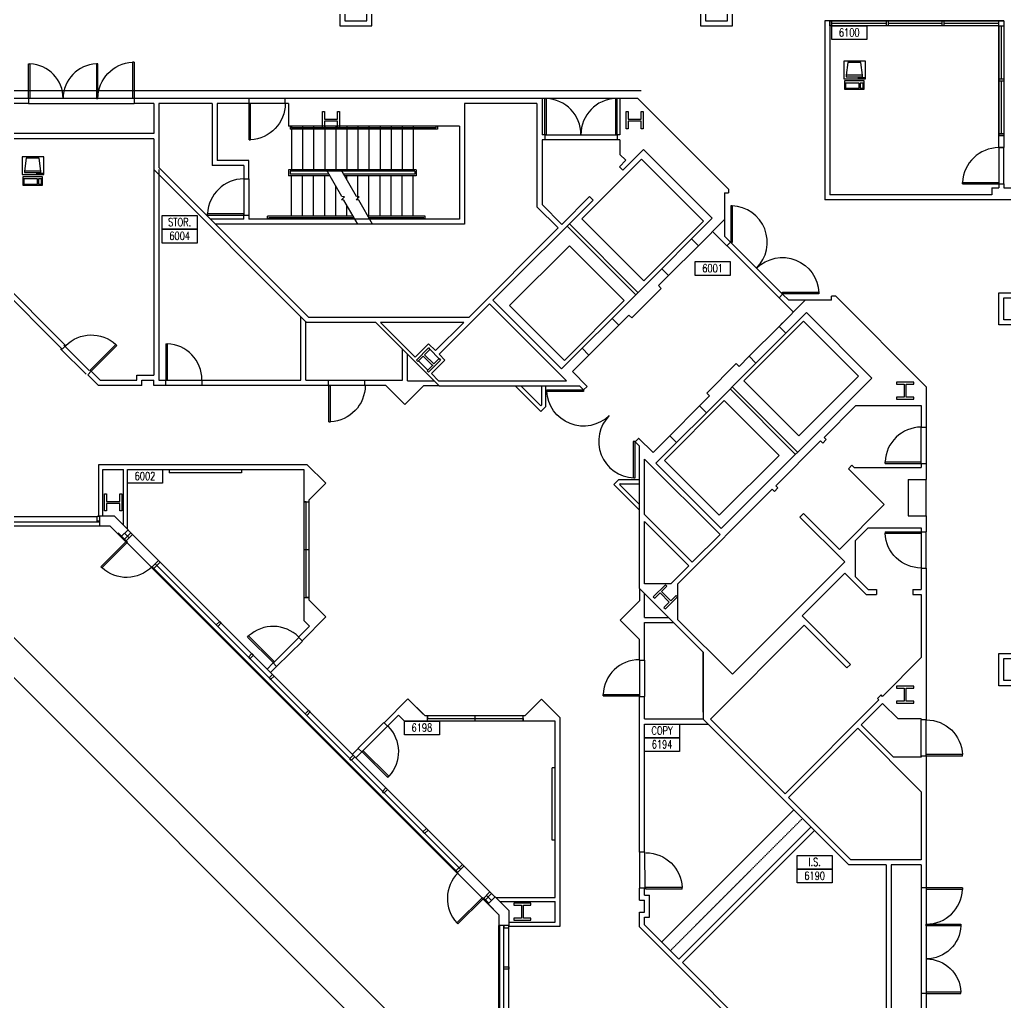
# Model space of a CAD drawing. Header units: inches. Extents: x 619 to 14864, y 611 to 3754.
# Drawn here: x 13270 to 14250, y 1973 to 2950 of the extents above; entities that cross this region are included whole.
import ezdxf
from ezdxf.enums import TextEntityAlignment as Align

# ---------------------------------------------------------------- set-up
doc = ezdxf.new("R2010")
doc.units = ezdxf.units.IN
doc.header["$MEASUREMENT"] = 0
doc.linetypes.add('HIDDEN', pattern=[0.375, 0.25, -0.125])
doc.layers.get('0').update_dxf_attribs({"linetype": 'CONTINUOUS'})
for name, color, linetype in [('CPU', 6, 'CONTINUOUS'), ('E-B-CORE', 8, 'CONTINUOUS'), ('E-B-ELEV', 8, 'CONTINUOUS'), ('E-B-FURR', 6, 'CONTINUOUS'), ('E-B-GLAZ', 8, 'CONTINUOUS'), ('E-B-MULL', 8, 'CONTINUOUS'), ('E-B-SHEL', 2, 'CONTINUOUS'), ('E-C-HEAD', 5, 'CONTINUOUS'), ('E-F-CASE', 4, 'CONTINUOUS'), ('E-F-DOOR', 3, 'CONTINUOUS'), ('E-F-STAIR', 8, 'CONTINUOUS'), ('E-S-COLM', 8, 'CONTINUOUS'), ('IDOORE', 2, 'CONTINUOUS'), ('IWALLE', 3, 'CONTINUOUS'), ('RMNUM', 40, 'CONTINUOUS')]:
    doc.layers.add(name, color=color, linetype=linetype)
doc.styles.add('ROMANS', font='romans', dxfattribs={"width": 0.75, "height": 8})

# ---------------------------------------------------------------- blocks, each defined once
blk = doc.blocks.new('DOOR')
for p, q in [((23.430248, -26.001126), (23.430248, -62.225809)), ((25.177282, -26.001126), (23.430248, -26.001126)), ((25.177282, -62.225809), (25.177282, -26.001126)), ((23.902282, -62.225809), (25.177282, -62.225809))]:
    blk.add_line(p, q)
blk.add_arc((25.177282, -26.001126), 36.224684, 135, 267.984193)
blk = doc.blocks.new('DR-36')
for p, q in [((0, 36), (0, 0)), ((0, 36), (1.5, 36)), ((1.5, 36), (1.5, 0)), ((0, 0), (1.5, 0))]:
    blk.add_line(p, q)
blk.add_arc((0, 0), 36, 0, 87.61406)
blk = doc.blocks.new('DR-69P')
for points in [[(1.5, 0), (0, 0), (0, 34.5), (1.5, 34.5)], [(67.5, 0), (69, 0), (69, 34.5), (67.5, 34.5)]]:
    blk.add_lwpolyline(points, close=True)
for centre, start, end in [((0, 0), 0, 87.51045), ((69, 0), 92.48955, 180)]:
    blk.add_arc(centre, 34.5, start, end)
blk = doc.blocks.new('DR-72P')
for points in [[(1.5, 0), (0, 0), (0, 36), (1.5, 36)], [(70.5, 0), (72, 0), (72, 36), (70.5, 36)]]:
    blk.add_lwpolyline(points, close=True)
for centre, start, end in [((0, 0), 0, 87.61406), ((72, 0), 92.38594, 180)]:
    blk.add_arc(centre, 36, start, end)
blk = doc.blocks.new('RMNUM')
at = {"layer": 'RMNUM'}
blk.add_lwpolyline([(-16.33354, 6.674702), (18.388073, 6.674702), (18.388073, -6.982766), (-16.33354, -6.982766), (-16.33354, 6.674702)], dxfattribs=at)
at = {"layer": 'RMNUM', "style": 'ROMANS', "width": 0.75}
blk.add_attdef('NUMBER', text='', height=8, dxfattribs=at).set_placement((1.027267, 0.114097), align=Align.MIDDLE_CENTER)
blk = doc.blocks.new('RECTANG')
for p, q in [((1, 1), (0, 1)), ((0, 1), (0, 0)), ((1, 0), (1, 1)), ((0, 0), (1, 0))]:
    blk.add_line(p, q)
blk = doc.blocks.new('IBMAT', base_point=(61, 306))
for p, q in [((75, 307), (75, 306)), ((81, 307), (75, 307)), ((81, 306), (81, 307))]:
    blk.add_line(p, q)
at = {"xscale": 21, "yscale": 17, "zscale": 21}
blk.add_blockref('RECTANG', (61, 306), dxfattribs=at)
blk = doc.blocks.new('KEYBOARD', base_point=(60, 294))
for p, xscale, yscale, zscale in [((60, 294), 19, 8, 19), ((61, 295), 13, 5, 13), ((75, 295), 3, 5, 3)]:
    blk.add_blockref('RECTANG', p, dxfattribs=dict(xscale=xscale, yscale=yscale, zscale=zscale))
blk = doc.blocks.new('COMPUTER')
for p, q in [((-6.64, 16.23), (-8.5, 3.5)), ((6.08, 16.23), (-6.64, 16.23)), ((8, 3.5), (6.08, 16.23)), ((-8.5, 3.5), (-8.5, 2.04)), ((8, 3.5), (-8.5, 3.5)), ((-8.5, 2.04), (8, 2.04)), ((8, 2.04), (8, 3.5))]:
    blk.add_line(p, q)
at = {"xscale": 1.033846153846154, "yscale": 1.033846153846154, "zscale": 1.033846153846154}
for name, p in [('IBMAT', (-10.86, 0)), ('KEYBOARD', (-10.05, -10.5))]:
    blk.add_blockref(name, p, dxfattribs=at)

msp = doc.modelspace()

# ---------------------------------------------------------------- linework, layer by layer
at = {"layer": 'E-B-CORE'}
for p, q in [((13279.1, 2871.61), (13254.6, 2871.61)), ((13279.1, 2871.61), (13279.1, 2866.61)), ((13408.6, 2871.61), (13384.1, 2871.61)), ((13384.1, 2871.61), (13384.1, 2866.61)), ((13498.35, 2871.61), (13408.6, 2871.61)), ((13498.35, 2866.61), (13498.35, 2871.61)), ((13789.62, 2871.61), (13534.35, 2871.61)), ((13534.35, 2866.61), (13534.35, 2871.61)), ((13789.62, 2871.61), (13789.62, 2835.61)), ((13884.93, 2871.61), (13866.99, 2871.61)), ((13866.99, 2871.61), (13866.99, 2835.61)), ((13974.99, 2781.55), (13884.93, 2871.61)), ((13279.1, 2866.61), (13259.6, 2866.61)), ((13403.6, 2866.61), (13384.1, 2866.61)), ((13403.6, 2866.61), (13403.6, 2836.61)), ((13461.6, 2866.61), (13408.6, 2866.61)), ((13408.6, 2866.61), (13408.6, 2803.11)), ((13461.6, 2866.61), (13461.6, 2805)), ((13466.6, 2866.61), (13466.6, 2810)), ((13498.35, 2866.61), (13466.6, 2866.61)), ((13537.6, 2866.61), (13534.35, 2866.61)), ((13537.6, 2866.61), (13537.6, 2844)), ((13712.62, 2866.61), (13712.62, 2746.61)), ((13784.62, 2866.61), (13712.62, 2866.61)), ((13784.62, 2866.61), (13784.62, 2764.03)), ((13707.62, 2844), (13537.6, 2844)), ((13707.62, 2844), (13707.62, 2751.61)), ((13403.6, 2831.61), (13254.6, 2831.61)), ((13403.6, 2836.61), (13259.6, 2836.61)), ((13403.6, 2831.61), (13403.6, 2801.04)), ((13792.31, 2835.61), (13789.62, 2835.61)), ((13792.31, 2835.61), (13792.31, 2830.61)), ((13866.99, 2835.61), (13864.31, 2835.61)), ((13864.31, 2835.61), (13864.31, 2830.61)), ((13789.62, 2830.61), (13789.62, 2766.1)), ((13792.31, 2830.61), (13789.62, 2830.61)), ((13866.99, 2830.61), (13864.31, 2830.61)), ((13866.99, 2830.61), (13866.99, 2816)), ((13866.99, 2816), (13872.88, 2810.11)), ((13870.08, 2800.24), (13890.56, 2820.72)), ((13890.56, 2820.72), (13958.8, 2752.48)), ((13557.71, 2654), (13408.6, 2803.11)), ((13493.13, 2805), (13461.6, 2805)), ((13498.13, 2810), (13466.6, 2810)), ((13493.13, 2805), (13493.13, 2791.61)), ((13498.13, 2791.61), (13498.13, 2810)), ((13866.54, 2803.77), (13872.88, 2810.11)), ((13870.08, 2800.24), (13866.54, 2803.77)), ((13555.64, 2649), (13403.6, 2801.04)), ((13493.13, 2791.61), (13498.13, 2791.61)), ((13809.24, 2746.47), (13836.84, 2774.07)), ((13840.38, 2770.54), (13836.84, 2774.07)), ((13970.99, 2777.89), (13974.99, 2777.89)), ((13970.99, 2777.89), (13970.99, 2734.69)), ((13974.99, 2781.55), (13974.99, 2777.89)), ((13740.89, 2671.05), (13840.38, 2770.54)), ((13784.62, 2764.03), (13805.71, 2742.94)), ((13789.62, 2766.1), (13809.24, 2746.47)), ((13493.13, 2751.61), (13493.13, 2755.61)), ((13493.13, 2755.61), (13498.13, 2755.61)), ((13498.13, 2755.61), (13498.13, 2751.61)), ((13493.13, 2751.61), (13460.1, 2751.61)), ((13712.62, 2746.61), (13465.1, 2746.61)), ((13707.62, 2751.61), (13498.13, 2751.61)), ((13938.31, 2732), (13958.8, 2752.48)), ((13945.03, 2725.28), (13970.99, 2751.25)), ((13716.77, 2654), (13805.71, 2742.94)), ((13959.18, 2739.43), (13973.44, 2725.18)), ((13970.99, 2734.69), (13976.97, 2728.72)), ((13938.31, 2732), (13945.03, 2725.28)), ((13973.44, 2725.18), (13976.97, 2728.72)), ((13859.3, 2652.99), (13908.61, 2702.3)), ((13905.34, 2685.6), (13915.33, 2695.58)), ((13908.61, 2702.3), (13915.33, 2695.58)), ((13905.34, 2685.6), (13908.17, 2682.77)), ((13878.84, 2653.43), (13908.17, 2682.77)), ((14025.28, 2673.54), (14028.81, 2677.08)), ((14034.9, 2671), (14028.81, 2677.08)), ((14077.54, 2671), (14077.54, 2675)), ((14081.54, 2675), (14077.54, 2675)), ((14171.6, 2584.94), (14081.54, 2675)), ((13687.29, 2617.45), (13737.35, 2667.51)), ((13737.35, 2667.51), (13813.87, 2591)), ((13740.89, 2671.05), (13809.13, 2602.81)), ((14039.53, 2659.29), (14025.28, 2673.54)), ((14025.28, 2645.04), (14051.24, 2671)), ((14077.54, 2671), (14034.9, 2671)), ((13866.02, 2646.27), (13876.01, 2656.26)), ((13876.01, 2656.26), (13878.84, 2653.43)), ((14031.99, 2638.32), (14052.48, 2658.8)), ((14117.53, 2593.75), (14052.48, 2658.8)), ((13624.3, 2649), (13555.64, 2649)), ((13716.77, 2654), (13557.71, 2654)), ((13624.3, 2649), (13687.22, 2586)), ((13711.77, 2649), (13628.92, 2649)), ((13628.92, 2649), (13663.42, 2614.45)), ((13683.75, 2620.98), (13711.77, 2649)), ((13859.3, 2652.99), (13866.02, 2646.27)), ((14025.28, 2645.04), (14028.81, 2648.57)), ((14031.99, 2638.32), (14025.28, 2645.04)), ((13676.84, 2627.89), (13663.42, 2614.45)), ((13676.84, 2627.89), (13683.76, 2620.97)), ((13676.84, 2623.64), (13688.86, 2611.62)), ((13677.55, 2624.35), (13677.55, 2624.35)), ((13687.29, 2617.45), (13693.11, 2611.62)), ((13809.13, 2602.81), (13829.6, 2623.29)), ((13809.13, 2602.81), (13829.6, 2623.29)), ((13819.88, 2600.13), (13836.32, 2616.57)), ((13826.33, 2606.59), (13836.32, 2616.57)), ((13829.6, 2623.29), (13836.32, 2616.57)), ((13829.6, 2623.29), (13836.32, 2616.57)), ((13666.95, 2610.92), (13673.85, 2604.01)), ((13693.11, 2611.62), (13679.66, 2598.19)), ((13952.98, 2559.31), (14002.3, 2608.62)), ((13953.43, 2578.84), (13982.76, 2608.18)), ((13985.59, 2605.35), (13982.76, 2608.18)), ((13985.59, 2605.35), (13995.58, 2615.34)), ((14002.3, 2608.62), (13995.58, 2615.34)), ((13673.85, 2604.01), (13676.14, 2601.72)), ((13679.66, 2598.19), (13686.84, 2591)), ((13819.88, 2600.13), (13834.44, 2585.46)), ((13686.84, 2591), (13813.87, 2591)), ((13967.86, 2444.08), (14117.53, 2593.75)), ((13687.22, 2586), (13826.88, 2586)), ((13788.42, 2560.54), (13762.97, 2586)), ((13788.42, 2560.54), (13762.97, 2586)), ((13788.42, 2566.2), (13768.62, 2586)), ((13789.37, 2567.15), (13789.37, 2586)), ((13793.37, 2565.49), (13793.37, 2586)), ((13826.88, 2586), (13830.91, 2581.92)), ((13830.91, 2581.92), (13834.44, 2585.46)), ((13956.25, 2576.01), (13953.43, 2578.84)), ((14171.6, 2584.94), (14171.6, 2544.95)), ((13789.37, 2567.15), (13788.42, 2566.2)), ((13946.27, 2566.03), (13956.25, 2576.01)), ((13793.37, 2565.49), (13788.42, 2560.54)), ((13952.98, 2559.31), (13946.27, 2566.03)), ((14070.1, 2534.76), (14101.74, 2566.4)), ((14101.74, 2566.4), (14166.6, 2566.4)), ((14166.6, 2566.4), (14166.6, 2544.95)), ((14166.6, 2544.95), (14171.6, 2544.95)), ((13886.6, 2526.12), (13882.17, 2530.46)), ((13882.21, 2530.4), (13885.74, 2533.94)), ((13900.13, 2519.89), (13885.67, 2534.03)), ((13900.13, 2519.89), (13916.57, 2536.33)), ((13902.81, 2509.13), (13923.29, 2529.61)), ((13902.81, 2509.13), (13923.29, 2529.61)), ((13906.58, 2526.34), (13916.57, 2536.33)), ((13923.29, 2529.61), (13916.57, 2536.33)), ((13923.29, 2529.61), (13916.57, 2536.33)), ((14022.01, 2486.68), (14066.56, 2531.23)), ((14068.68, 2529.11), (14066.56, 2531.23)), ((14068.68, 2529.11), (14072.22, 2532.64)), ((14072.22, 2532.64), (14070.1, 2534.76)), ((13886.6, 2468.02), (13886.6, 2526.12)), ((13891.6, 2458.11), (13891.6, 2513.26)), ((13966.58, 2438.29), (13891.6, 2513.26)), ((13967.86, 2444.08), (13902.81, 2509.13)), ((14166.6, 2508.95), (14171.6, 2508.95)), ((14166.6, 2508.95), (14166.6, 2504.95)), ((14171.6, 2508.95), (14171.6, 2492.95)), ((14094.14, 2503.65), (14097.67, 2507.18)), ((14129.83, 2467.96), (14094.14, 2503.65)), ((14099.91, 2504.95), (14097.67, 2507.18)), ((14099.91, 2504.95), (14166.6, 2504.95)), ((13866.1, 2492.77), (13861.15, 2487.82)), ((13866.1, 2492.77), (13886.6, 2492.77)), ((13867.75, 2488.77), (13866.81, 2487.82)), ((13867.75, 2488.77), (13886.6, 2488.77)), ((14153.6, 2492.95), (14153.6, 2456.95)), ((14153.6, 2492.95), (14171.6, 2492.95)), ((13886.6, 2462.36), (13861.15, 2487.82)), ((13886.6, 2462.36), (13861.15, 2487.82)), ((13886.6, 2468.02), (13866.81, 2487.82)), ((13886.6, 2384.5), (13886.6, 2483.72)), ((13924.68, 2389.34), (14018.48, 2483.14)), ((14020.6, 2481.02), (14018.48, 2483.14)), ((14020.6, 2481.02), (14024.13, 2484.56)), ((14024.13, 2484.56), (14022.01, 2486.68)), ((13886.6, 2455.45), (13886.6, 2462.36)), ((14129.83, 2467.96), (14085.28, 2423.41)), ((13939, 2410.71), (13891.6, 2458.11)), ((13935.46, 2407.18), (13891.6, 2451.04)), ((13891.6, 2389.34), (13891.6, 2451.04)), ((14046.05, 2455.57), (14049.59, 2459.1)), ((14090.6, 2411.02), (14046.05, 2455.57)), ((14085.28, 2423.41), (14049.59, 2459.1)), ((14153.6, 2456.95), (14171.6, 2456.95)), ((14171.6, 2456.95), (14171.6, 2440.95)), ((13886.6, 2384.5), (13886.6, 2448.38)), ((14113.89, 2444.95), (14101.16, 2432.22)), ((14113.89, 2444.95), (14166.6, 2444.95)), ((14166.6, 2444.95), (14166.6, 2440.95)), ((14166.6, 2440.95), (14171.6, 2440.95)), ((13939, 2410.71), (13966.58, 2438.29)), ((14101.16, 2396.22), (14101.16, 2432.22)), ((13978.88, 2299.3), (14090.6, 2411.02)), ((13917.62, 2389.34), (13935.46, 2407.18)), ((14166.6, 2404.95), (14171.6, 2404.95)), ((14166.6, 2404.95), (14166.6, 2383.49)), ((14171.6, 2404.95), (14171.6, 2254)), ((14048.18, 2357.28), (14090.6, 2399.7)), ((14111.82, 2378.49), (14090.6, 2399.7)), ((14113.89, 2383.49), (14101.16, 2396.22)), ((13949.89, 2321.22), (13886.6, 2384.5)), ((13917.62, 2389.34), (13891.6, 2389.34)), ((13924.68, 2353.5), (13924.68, 2389.34)), ((14113.89, 2383.49), (14122.25, 2383.49)), ((14122.25, 2383.49), (14122.25, 2378.49)), ((14158.25, 2383.49), (14158.25, 2378.49)), ((14158.25, 2383.49), (14166.6, 2383.49)), ((14111.82, 2378.49), (14122.25, 2378.49)), ((14158.25, 2378.49), (14166.6, 2378.49)), ((14166.6, 2378.49), (14166.6, 2315.9)), ((13978.88, 2299.3), (13924.68, 2353.5)), ((14096.26, 2309.19), (14048.18, 2357.28)), ((13956.96, 2254.75), (14050.3, 2348.09)), ((14092.72, 2305.66), (14050.3, 2348.09)), ((13949.89, 2261.82), (13949.89, 2321.22)), ((13949.89, 2321.22), (13949.89, 2254.75)), ((14128.08, 2277.38), (14166.6, 2315.9)), ((14092.72, 2305.66), (14096.26, 2309.19)), ((14031.21, 2180.5), (14124.54, 2273.84)), ((14123.13, 2275.25), (14126.67, 2278.79)), ((14124.54, 2273.84), (14123.13, 2275.25)), ((14128.08, 2277.38), (14126.67, 2278.79)), ((14106.98, 2249.2), (14128.19, 2270.41)), ((14128.19, 2270.41), (14143.6, 2255)), ((14094.64, 2110), (13949.89, 2254.75)), ((14031.21, 2180.5), (13956.96, 2254.75)), ((14166.6, 2255), (14143.6, 2255)), ((14166.6, 2255), (14166.6, 2254)), ((14171.6, 2254), (14166.6, 2254)), ((14034.74, 2176.97), (14103.44, 2245.67)), ((14103.44, 2245.67), (14166.6, 2182.5)), ((14106.98, 2249.2), (14139.18, 2217)), ((14166.6, 2217), (14139.18, 2217)), ((14166.6, 2218), (14166.6, 2217)), ((14171.6, 2218), (14166.6, 2218)), ((14171.6, 2218), (14171.6, 2087)), ((14096.71, 2115), (14034.74, 2176.97)), ((14166.6, 2182.5), (14166.6, 2115)), ((14131.6, 2110), (14094.64, 2110)), ((14166.6, 2115), (14096.71, 2115)), ((14131.6, 2110), (14131.6, 1954)), ((14136.6, 2110), (14136.6, 1959)), ((14166.6, 2110), (14136.6, 2110)), ((14166.6, 2110), (14166.6, 2087)), ((14171.6, 2087), (14166.6, 2087)), ((14166.6, 1982), (14166.6, 1959)), ((14171.6, 1982), (14166.6, 1982)), ((14171.6, 1982), (14171.6, 1954))]:
    msp.add_line(p, q, dxfattribs=at)
at = {"layer": 'E-B-ELEV'}
for p, q in [((13882.9, 2676.58), (13814.66, 2744.82)), ((13885.02, 2678.71), (13816.78, 2746.94)), ((13976.58, 2582.9), (14041.63, 2517.85)), ((13978.7, 2585.03), (14043.75, 2519.97))]:
    msp.add_line(p, q, dxfattribs=at)
for points in [[(13829.28, 2751.9), (13890.92, 2690.26), (13950.31, 2749.66), (13888.68, 2811.29)], [(13757.39, 2665.86), (13816.78, 2725.26), (13871.35, 2670.69), (13811.95, 2611.3)], [(14044.82, 2536.36), (13990.25, 2590.92), (14049.65, 2650.32), (14104.22, 2595.75)], [(13965.86, 2457.39), (14025.26, 2516.79), (13970.69, 2571.36), (13911.29, 2511.96)]]:
    msp.add_lwpolyline(points, close=True, dxfattribs=at)
at = {"layer": 'E-B-FURR'}
for p, q in [((14070.69, 2948.7), (14070.69, 2770.7)), ((14075.69, 2948.7), (14070.69, 2948.7)), ((14248.69, 2948.7), (14075.69, 2948.7)), ((14075.69, 2948.7), (14075.69, 2775.7)), ((14243.69, 2943.7), (14075.69, 2943.7)), ((14243.69, 2943.7), (14243.69, 2834.7)), ((14248.69, 2948.7), (14248.69, 2834.7)), ((14243.69, 2822.7), (14243.69, 2834.7)), ((14243.69, 2822.7), (14243.69, 2834.7)), ((14248.69, 2834.7), (14248.69, 2822.7)), ((14248.69, 2834.7), (14248.69, 2822.7)), ((14243.69, 2822.7), (14248.69, 2822.7)), ((13403.6, 2801.04), (13403.6, 2596.61)), ((13408.6, 2801.04), (13408.6, 2591.61)), ((14236.69, 2782.7), (14236.69, 2775.7)), ((14236.69, 2782.7), (14243.69, 2782.7)), ((14243.69, 2786.7), (14243.69, 2782.7)), ((14243.69, 2786.7), (14248.69, 2786.7)), ((14248.69, 2786.7), (14248.69, 2782.7)), ((14248.69, 2782.7), (14260.69, 2782.7)), ((14236.69, 2775.7), (14075.69, 2775.7)), ((14260.69, 2770.7), (14070.69, 2770.7)), ((13205.99, 2729.02), (13312.53, 2622.48)), ((13210.99, 2731.09), (13316.08, 2626)), ((13549.91, 2591.61), (13549.91, 2654.73)), ((13554.91, 2591.61), (13554.91, 2650.2)), ((13316.2, 2626.13), (13312.53, 2622.48)), ((13650.91, 2591.61), (13650.91, 2622.36)), ((13655.91, 2591.08), (13655.91, 2617.35)), ((13341.58, 2600.59), (13337.99, 2597.02)), ((13337.99, 2597.02), (13348.4, 2586.61)), ((13341.54, 2600.55), (13350.47, 2591.61)), ((13386.85, 2596.61), (13403.6, 2596.61)), ((13386.85, 2591.61), (13386.85, 2596.61)), ((13348.41, 2586.61), (13391.85, 2586.61)), ((13350.48, 2591.61), (13386.85, 2591.61)), ((13391.85, 2586.49), (13391.85, 2591.61)), ((13391.85, 2591.61), (13403.85, 2591.61)), ((13403.85, 2586.49), (13403.85, 2591.61)), ((13403.85, 2586.61), (13415.49, 2586.61)), ((13408.6, 2591.61), (13415.49, 2591.61)), ((13415.49, 2591.82), (13415.49, 2586.61)), ((13451.58, 2591.82), (13451.58, 2586.61)), ((13451.58, 2591.61), (13549.91, 2591.61)), ((13451.58, 2586.61), (13577.37, 2586.61)), ((13554.91, 2591.61), (13577.37, 2591.61)), ((13577.37, 2586.31), (13577.37, 2591.61)), ((13613.37, 2586.31), (13613.37, 2591.61)), ((13613.37, 2591.61), (13650.91, 2591.61)), ((13613.37, 2586.61), (13633.89, 2586.61)), ((13633.89, 2586.61), (13653.11, 2567.39)), ((13655.91, 2591.08), (13682.15, 2591.08)), ((13653.11, 2567.39), (13671.8, 2586.08)), ((13687.14, 2586.08), (13671.8, 2586.08)), ((13348.99, 2456.63), (13348.99, 2507.85)), ((13348.99, 2507.85), (13555.91, 2507.85)), ((13352.99, 2456.63), (13352.99, 2502.85)), ((13352.99, 2502.85), (13373.57, 2502.85)), ((13373.57, 2447.57), (13373.57, 2502.85)), ((13377.57, 2443.57), (13377.57, 2502.85)), ((13377.57, 2502.85), (13552.85, 2502.85)), ((13419.03, 2502.58), (13419.03, 2499.58)), ((13491.03, 2499.58), (13419.03, 2499.58)), ((13491.03, 2502.58), (13491.03, 2499.58)), ((13552.85, 2502.85), (13552.85, 2352.85)), ((13555.91, 2507.85), (13574.59, 2489.18)), ((13557.85, 2472.44), (13574.59, 2489.18)), ((13557.85, 2472.44), (13557.85, 2373.37)), ((12898.6, 2456), (13347.34, 2456)), ((13377.99, 2442.86), (13742.78, 2078.07)), ((13886.6, 2384.5), (13886.6, 2372.38)), ((13557.85, 2373.37), (13574.81, 2356.34)), ((13867.36, 2353.13), (13886.6, 2372.38)), ((13891.6, 2355.92), (13891.6, 2379.5)), ((13574.81, 2356.34), (13551.18, 2332.59)), ((13552.85, 2352.85), (13558.58, 2347.12)), ((13886.6, 2333.89), (13867.36, 2353.13)), ((13891.6, 2355.92), (13915.19, 2355.92)), ((13558.58, 2347.12), (13547.62, 2336.1)), ((13891.6, 2313.38), (13891.6, 2350.92)), ((13891.6, 2350.92), (13920.19, 2350.92)), ((13547.5, 2336.22), (13551.18, 2332.59)), ((13886.6, 2313.38), (13886.6, 2333.89)), ((13886.31, 2313.38), (13891.6, 2313.38)), ((13522.1, 2310.44), (13516.27, 2304.58)), ((13525.79, 2307.07), (13519.8, 2301.05)), ((13522.25, 2310.56), (13525.79, 2307.07)), ((13656.32, 2274.84), (13632.56, 2251.21)), ((13673.34, 2257.88), (13656.32, 2274.84)), ((13671.46, 2259.75), (13656.32, 2274.84)), ((13772.42, 2257.88), (13789.15, 2274.61)), ((13807.82, 2255.94), (13789.15, 2274.61)), ((13886.31, 2277.38), (13891.6, 2277.38)), ((13886.6, 2122.61), (13886.6, 2277.38)), ((13891.6, 2254.92), (13891.6, 2277.38)), ((13647.09, 2258.61), (13636.07, 2247.65)), ((13652.82, 2252.88), (13647.09, 2258.61)), ((13772.42, 2257.88), (13673.34, 2257.88)), ((13807.82, 2049.02), (13807.82, 2255.94)), ((13891.6, 2254.92), (13950.2, 2254.92)), ((13636.19, 2247.53), (13632.56, 2251.21)), ((13802.82, 2252.88), (13652.82, 2252.88)), ((13802.82, 2077.6), (13802.82, 2252.88)), ((13891.6, 2122.61), (13891.6, 2249.92)), ((13891.6, 2249.92), (13954.72, 2249.92)), ((13606.89, 2225.73), (13600.93, 2219.75)), ((13606.89, 2225.73), (13610.45, 2222.24)), ((13604.5, 2216.31), (13601.01, 2219.86)), ((13610.45, 2222.24), (13604.46, 2216.22)), ((13799.82, 2134.34), (13799.82, 2206.34)), ((13802.82, 2206.34), (13799.82, 2206.34)), ((13925.77, 2016.31), (14057.05, 2147.59)), ((13929.31, 2012.78), (14060.58, 2144.05)), ((13802.82, 2134.34), (13799.82, 2134.34)), ((13891.81, 2122.61), (13886.6, 2122.61)), ((13743.55, 2077.6), (13802.82, 2077.6)), ((13886.6, 2074.97), (13886.6, 2086.61)), ((13891.81, 2086.61), (13886.6, 2086.61)), ((13891.6, 2079.97), (13891.6, 2086.61)), ((13891.6, 2079.97), (13896.6, 2079.97)), ((13896.6, 2057.97), (13896.6, 2079.97)), ((13747.54, 2073.6), (13802.82, 2073.6)), ((13802.82, 2053.02), (13802.82, 2073.6)), ((13886.49, 2074.97), (13891.6, 2074.97)), ((13891.6, 2062.97), (13891.6, 2074.97)), ((13886.49, 2062.97), (13891.6, 2062.97)), ((13886.6, 2048.42), (13886.6, 2062.97)), ((13891.6, 2050.49), (13891.6, 2057.97)), ((13891.6, 2057.97), (13896.6, 2057.97)), ((13756.6, 2053.02), (13802.82, 2053.02)), ((13756.6, 2049.02), (13807.82, 2049.02)), ((14029.01, 1906), (13886.6, 2048.41)), ((13925.77, 2016.31), (13891.6, 2050.48)), ((13756.6, 1598), (13756.6, 2047.36)), ((14031.08, 1911), (13929.31, 2012.78))]:
    msp.add_line(p, q, dxfattribs=at)
for points in [[(13620.6, 2970.61), (13588.6, 2970.61), (13588.6, 2943.61), (13620.6, 2943.61)], [(13979.12, 2970.61), (13947.12, 2970.61), (13947.12, 2943.61), (13979.12, 2943.61)], [(13615.6, 2965.61), (13593.6, 2965.61), (13593.6, 2948.61), (13615.6, 2948.61)], [(13974.12, 2965.61), (13952.12, 2965.61), (13952.12, 2948.61), (13974.12, 2948.61)], [(14270.6, 2678.52), (14270.6, 2646.52), (14243.6, 2646.52), (14243.6, 2678.52)], [(14265.6, 2673.52), (14265.6, 2651.52), (14248.6, 2651.52), (14248.6, 2673.52)], [(14270.6, 2320), (14270.6, 2288), (14243.6, 2288), (14243.6, 2320)], [(14265.6, 2315), (14265.6, 2293), (14248.6, 2293), (14248.6, 2315)]]:
    msp.add_lwpolyline(points, close=True, dxfattribs=at)
at = {"layer": 'E-B-GLAZ'}
for p, q in [((14077.69, 2943.7), (14077.69, 2948.7)), ((14132.03, 2946.2), (14077.69, 2946.2)), ((14132.03, 2943.7), (14132.03, 2948.7)), ((14134.03, 2943.7), (14134.03, 2948.7)), ((14187.36, 2946.2), (14134.03, 2946.2)), ((14187.36, 2943.7), (14187.36, 2948.7)), ((14189.36, 2943.7), (14189.36, 2948.7)), ((14243.69, 2946.2), (14189.36, 2946.2)), ((14243.69, 2943.7), (14243.69, 2948.7)), ((14243.69, 2943.7), (14248.69, 2943.7)), ((14246.19, 2943.7), (14246.19, 2891.2)), ((14243.69, 2891.2), (14248.69, 2891.2)), ((14243.69, 2889.2), (14248.69, 2889.2)), ((14246.19, 2889.2), (14246.19, 2836.7)), ((14243.69, 2836.7), (14248.69, 2836.7)), ((14243.69, 2834.7), (14248.69, 2834.7)), ((14243.69, 2834.7), (14248.69, 2834.7)), ((14248.69, 2834.7), (14243.69, 2834.7)), ((14248.69, 2834.7), (14243.69, 2834.7)), ((12898.6, 2451), (13349.61, 2451)), ((12898.6, 2447), (13349.61, 2447)), ((13376.34, 2432.04), (13368.43, 2439.95)), ((13380.98, 2439.87), (13373.93, 2432.81)), ((13375.63, 2431.34), (13367.43, 2439.54)), ((13379.16, 2434.87), (13374.56, 2439.47)), ((13382.57, 2438.28), (13375.52, 2431.22)), ((13552.85, 2423.25), (13557.85, 2423.25)), ((13408.36, 2412.49), (13401.36, 2405.49)), ((13409.95, 2410.9), (13402.95, 2403.9)), ((13705.24, 2101.73), (13401.42, 2405.55)), ((13705.94, 2102.43), (13402.13, 2406.25)), ((13708.78, 2105.26), (13404.95, 2409.08)), ((13723.23, 2252.88), (13723.23, 2257.88)), ((13710.47, 2110.38), (13703.35, 2103.25)), ((13712.06, 2108.79), (13704.94, 2101.66)), ((13737.85, 2083), (13730.78, 2075.92)), ((13739.44, 2081.41), (13732.37, 2074.34)), ((13739.44, 2074.59), (13734.47, 2079.57)), ((13746.6, 2060.36), (13730.93, 2076.04)), ((13736.63, 2071.75), (13731.63, 2076.74)), ((13746.6, 1598), (13746.6, 2049.64)), ((13747.6, 1598), (13747.6, 2049.64)), ((13751.6, 1598), (13751.6, 2049.64))]:
    msp.add_line(p, q, dxfattribs=at)
for points in [[(13552.92, 2375.67), (13557.92, 2375.67), (13555.28, 2375.67), (13555.28, 2470.83), (13552.92, 2470.83), (13557.92, 2470.83)], [(13675.64, 2252.95), (13675.64, 2257.95), (13675.64, 2255.31), (13770.81, 2255.31), (13770.81, 2252.95), (13770.81, 2257.95)]]:
    msp.add_lwpolyline(points, dxfattribs=at)
at = {"layer": 'E-B-MULL'}
for points in [[(13347.34, 2451.63), (13347.34, 2456.63), (13349.59, 2456.63), (13349.59, 2451.63)], [(13467.25, 2346.78), (13470.79, 2350.32), (13469.2, 2351.91), (13465.66, 2348.37)], [(13499.27, 2314.82), (13502.81, 2318.35), (13501.22, 2319.94), (13497.68, 2316.41)], [(13519.86, 2294.06), (13523.4, 2297.6), (13521.8, 2299.19), (13518.27, 2295.65)], [(13555.71, 2258.33), (13559.24, 2261.87), (13557.65, 2263.46), (13554.11, 2259.93)], [(13598.27, 2215.39), (13601.81, 2218.92), (13603.4, 2217.33), (13599.86, 2213.8)], [(13630.91, 2182.86), (13634.45, 2186.4), (13636.04, 2184.8), (13632.5, 2181.27)], [(13671.17, 2142.61), (13674.7, 2146.14), (13676.29, 2144.55), (13672.76, 2141.02)], [(13751.6, 2047.36), (13756.6, 2047.36), (13756.6, 2049.61), (13751.6, 2049.61)], [(13751.6, 2008.58), (13756.6, 2008.58), (13756.6, 2006.33), (13751.6, 2006.33)]]:
    msp.add_lwpolyline(points, close=True, dxfattribs=at)
at = {"layer": 'E-B-SHEL'}
for p, q in [((13349.61, 2456.63), (13349.61, 2446.63)), ((13364.51, 2456.63), (13349.61, 2456.63)), ((13378.14, 2443.01), (13364.51, 2456.63)), ((13360.37, 2446.63), (13349.61, 2446.63)), ((13371.03, 2435.97), (13360.37, 2446.63)), ((13378.14, 2443.01), (13371.01, 2435.95)), ((13636.6, 1924), (13224.6, 2336)), ((13636.63, 1964), (13264.6, 2336.02)), ((13742.98, 2078.16), (13735.92, 2071.04)), ((13742.98, 2078.16), (13756.6, 2064.53)), ((13735.94, 2071.06), (13746.6, 2060.39)), ((13746.6, 2060.39), (13746.6, 2049.64)), ((13756.6, 2064.53), (13756.6, 2049.64)), ((13756.6, 2049.64), (13746.6, 2049.64))]:
    msp.add_line(p, q, dxfattribs=at)
at = {"layer": 'E-C-HEAD'}
for p, q in [((14075.69, 2948.7), (14248.69, 2948.7)), ((14075.69, 2943.7), (14075.69, 2948.7)), ((14077.69, 2943.7), (14075.69, 2943.7)), ((14243.69, 2943.7), (14077.69, 2943.7)), ((14243.69, 2834.7), (14243.69, 2943.7)), ((14248.69, 2948.7), (14248.69, 2834.7)), ((13888.04, 2879.11), (13199.1, 2879.11)), ((13384.1, 2871.61), (13279.1, 2871.61)), ((13534.35, 2871.61), (13498.35, 2871.61)), ((13866.99, 2871.61), (13789.62, 2871.61)), ((13279.1, 2866.61), (13384.1, 2866.61)), ((13534.35, 2866.61), (13498.35, 2866.61)), ((13792.31, 2835.61), (13864.31, 2835.61)), ((13864.31, 2830.61), (13792.31, 2830.61)), ((14243.69, 2822.7), (14243.69, 2786.7)), ((14248.69, 2822.7), (14243.69, 2822.7)), ((14248.69, 2786.7), (14248.69, 2822.7)), ((13493.13, 2791.61), (13493.13, 2755.61)), ((13498.13, 2791.61), (13498.13, 2755.61)), ((14243.69, 2786.7), (14248.69, 2786.7)), ((13908.61, 2702.3), (13938.31, 2732)), ((13915.33, 2695.58), (13945.03, 2725.28)), ((14025.28, 2673.54), (13973.54, 2725.28)), ((14028.82, 2677.08), (13977.08, 2728.82)), ((13859.3, 2652.99), (13829.6, 2623.29)), ((13866.02, 2646.27), (13836.32, 2616.57)), ((14025.28, 2645.04), (13995.58, 2615.34)), ((14031.99, 2638.32), (14002.3, 2608.62)), ((13339.87, 2600.97), (13314.42, 2626.43)), ((13336.34, 2597.44), (13310.88, 2622.89)), ((13451.37, 2591.4), (13415.37, 2591.4)), ((13613.33, 2591.4), (13577.33, 2591.4)), ((13451.37, 2586.4), (13415.37, 2586.4)), ((13613.33, 2586.4), (13577.33, 2586.4)), ((13916.57, 2536.33), (13946.27, 2566.03)), ((13923.29, 2529.61), (13952.98, 2559.31)), ((14166.6, 2508.95), (14166.6, 2544.95)), ((14171.6, 2544.95), (14171.6, 2508.95)), ((14171.6, 2456.95), (14171.6, 2492.95)), ((14166.6, 2440.95), (14166.6, 2404.95)), ((14171.6, 2404.95), (14171.6, 2440.95)), ((13370.5, 2436.58), (13735.3, 2071.79)), ((13522.31, 2310.49), (13547.83, 2335.88)), ((13525.84, 2306.95), (13551.36, 2332.34)), ((13886.59, 2313.38), (13886.6, 2277.38)), ((13891.59, 2313.38), (13891.6, 2277.38)), ((14166.6, 2218), (14166.6, 2254)), ((14171.6, 2218), (14171.6, 2254)), ((13606.92, 2225.87), (13632.31, 2251.39)), ((13610.46, 2222.34), (13635.86, 2247.86)), ((13886.66, 2122.81), (13886.67, 2086.81)), ((13891.66, 2122.81), (13891.67, 2086.81)), ((14166.6, 2087), (14166.6, 1982)), ((14171.6, 2087), (14171.6, 1982))]:
    msp.add_line(p, q, dxfattribs=at)
at = {"layer": 'E-F-CASE'}
msp.add_line((13908.87, 2033.35), (14040.08, 2164.56), dxfattribs=at)
at = {"layer": 'E-F-CASE', "linetype": 'HIDDEN'}
msp.add_line((13917.35, 2024.87), (14048.56, 2156.07), dxfattribs=at)
at = {"layer": 'E-F-STAIR'}
for p, q in [((13539.1, 2844), (13539.1, 2841)), ((13540.6, 2844), (13540.6, 2842.5)), ((13684.1, 2842.5), (13540.6, 2842.5)), ((13551.6, 2844), (13551.6, 2842.5)), ((13562.6, 2844), (13562.6, 2842.5)), ((13573.6, 2844), (13573.6, 2842.5)), ((13584.6, 2844), (13584.6, 2842.5)), ((13595.6, 2844), (13595.6, 2842.5)), ((13606.6, 2844), (13606.6, 2842.5)), ((13617.6, 2844), (13617.6, 2842.5)), ((13628.6, 2844), (13628.6, 2842.5)), ((13639.6, 2844), (13639.6, 2842.5)), ((13650.6, 2844), (13650.6, 2842.5)), ((13661.6, 2844), (13661.6, 2842.5)), ((13684.1, 2844), (13684.1, 2842.5)), ((13685.6, 2844), (13685.6, 2841)), ((13685.6, 2841), (13539.1, 2841)), ((13540.6, 2841), (13540.6, 2800.81)), ((13551.6, 2841), (13551.6, 2800.81)), ((13562.6, 2841), (13562.6, 2800.81)), ((13573.6, 2841), (13573.6, 2800.81)), ((13584.6, 2841), (13584.6, 2800.81)), ((13595.6, 2841), (13595.6, 2800.81)), ((13606.6, 2841), (13606.6, 2800.81)), ((13617.6, 2841), (13617.6, 2800.81)), ((13628.6, 2841), (13628.6, 2800.81)), ((13639.6, 2841), (13639.6, 2800.81)), ((13650.6, 2841), (13650.6, 2800.81)), ((13661.6, 2841), (13661.6, 2800.81)), ((13664.6, 2800.81), (13537.6, 2800.81)), ((13537.6, 2800.81), (13537.6, 2794.81)), ((13578.71, 2794.81), (13537.6, 2794.81)), ((13663.1, 2799.31), (13539.1, 2799.31)), ((13539.1, 2799.31), (13539.1, 2796.31)), ((13577.84, 2796.31), (13539.1, 2796.31)), ((13540.6, 2754.61), (13540.6, 2794.81)), ((13551.6, 2754.61), (13551.6, 2794.81)), ((13562.6, 2754.61), (13562.6, 2794.81)), ((13573.6, 2754.61), (13573.6, 2794.81)), ((13663.1, 2796.31), (13592.48, 2796.31)), ((13664.6, 2794.81), (13593.34, 2794.81)), ((13595.6, 2790.89), (13595.6, 2794.81)), ((13606.6, 2770.58), (13606.6, 2794.81)), ((13617.6, 2754.61), (13617.6, 2794.81)), ((13628.6, 2754.61), (13628.6, 2794.81)), ((13639.6, 2754.61), (13639.6, 2794.81)), ((13650.6, 2754.61), (13650.6, 2794.81)), ((13661.6, 2754.61), (13661.6, 2794.81)), ((13663.1, 2799.31), (13663.1, 2796.31)), ((13664.6, 2800.81), (13664.6, 2794.81)), ((13584.6, 2754.61), (13584.6, 2784.59)), ((13595.6, 2754.61), (13595.6, 2765.54)), ((13601.91, 2754.61), (13516.6, 2754.61)), ((13516.6, 2751.61), (13516.6, 2754.61)), ((13602.78, 2753.11), (13518.1, 2753.11)), ((13518.1, 2751.61), (13518.1, 2753.11)), ((13540.6, 2751.61), (13540.6, 2753.11)), ((13551.6, 2751.61), (13551.6, 2753.11)), ((13562.6, 2751.61), (13562.6, 2753.11)), ((13573.6, 2751.61), (13573.6, 2753.11)), ((13584.6, 2751.61), (13584.6, 2753.11)), ((13595.6, 2751.61), (13595.6, 2753.11)), ((13673.6, 2754.61), (13616.55, 2754.61)), ((13672.1, 2753.11), (13617.42, 2753.11)), ((13617.6, 2751.61), (13617.6, 2753.11)), ((13628.6, 2751.61), (13628.6, 2753.11)), ((13639.6, 2751.61), (13639.6, 2753.11)), ((13650.6, 2751.61), (13650.6, 2753.11)), ((13661.6, 2751.61), (13661.6, 2753.11)), ((13672.1, 2751.61), (13672.1, 2753.11)), ((13673.6, 2751.61), (13673.6, 2754.61))]:
    msp.add_line(p, q, dxfattribs=at)
for points in [[(13606.53, 2746.61), (13592.75, 2770.48), (13590.25, 2770.81), (13593.18, 2773.73), (13590.68, 2774.06), (13575.24, 2800.81)], [(13621.17, 2746.61), (13607.39, 2770.48), (13604.89, 2770.81), (13607.82, 2773.73), (13605.32, 2774.06), (13589.88, 2800.81)]]:
    msp.add_lwpolyline(points, dxfattribs=at)
at = {"layer": 'E-S-COLM'}
for p, q in [((13681.44, 2607.03), (13676.13, 2601.73)), ((13677.55, 2600.31), (13677.55, 2600.31))]:
    msp.add_line(p, q, dxfattribs=at)
for points in [[(13586.26, 2858.55), (13588.26, 2858.55), (13588.26, 2841.55), (13586.26, 2841.55), (13586.26, 2849.05), (13573.26, 2849.05), (13573.26, 2841.55), (13571.26, 2841.55), (13571.26, 2858.55), (13573.26, 2858.55), (13573.26, 2851.05), (13586.26, 2851.05)], [(13888.26, 2858.55), (13890.26, 2858.55), (13890.26, 2841.55), (13888.26, 2841.55), (13888.26, 2849.05), (13875.26, 2849.05), (13875.26, 2841.55), (13873.26, 2841.55), (13873.26, 2858.55), (13875.26, 2858.55), (13875.26, 2851.05), (13888.26, 2851.05)], [(13666.24, 2610.21), (13664.82, 2611.62), (13676.84, 2623.64), (13678.26, 2622.23), (13672.96, 2616.93), (13682.15, 2607.73), (13687.45, 2613.04), (13688.87, 2611.62), (13676.84, 2599.6), (13675.43, 2601.02), (13680.73, 2606.32), (13671.54, 2615.51)], [(14159.15, 2587.66), (14159.15, 2589.66), (14142.15, 2589.66), (14142.15, 2587.66), (14149.65, 2587.66), (14149.65, 2574.66), (14142.15, 2574.66), (14142.15, 2572.66), (14159.15, 2572.66), (14159.15, 2574.66), (14151.65, 2574.66), (14151.65, 2587.66)], [(13369.8, 2478.63), (13371.8, 2478.63), (13371.8, 2461.63), (13369.8, 2461.63), (13369.8, 2469.13), (13356.8, 2469.13), (13356.8, 2461.63), (13354.8, 2461.63), (13354.8, 2478.63), (13356.8, 2478.63), (13356.8, 2471.13), (13369.8, 2471.13)], [(13910.81, 2365.63), (13912.23, 2364.22), (13924.25, 2376.24), (13922.83, 2377.65), (13917.53, 2372.35), (13908.34, 2381.54), (13913.64, 2386.85), (13912.23, 2388.26), (13900.21, 2376.24), (13901.62, 2374.83), (13906.92, 2380.13), (13916.12, 2370.94)], [(14159.15, 2285.66), (14159.15, 2287.66), (14142.15, 2287.66), (14142.15, 2285.66), (14149.65, 2285.66), (14149.65, 2272.66), (14142.15, 2272.66), (14142.15, 2270.66), (14159.15, 2270.66), (14159.15, 2272.66), (14151.65, 2272.66), (14151.65, 2285.66)], [(13778.6, 2069.83), (13778.6, 2071.83), (13761.6, 2071.83), (13761.6, 2069.83), (13769.1, 2069.83), (13769.1, 2056.83), (13761.6, 2056.83), (13761.6, 2054.83), (13778.6, 2054.83), (13778.6, 2056.83), (13771.1, 2056.83), (13771.1, 2069.83)]]:
    msp.add_lwpolyline(points, close=True, dxfattribs=at)
at = {"layer": 'IWALLE'}
for p, q in [((14171.6, 2584.94), (14081.54, 2675)), ((13695.79, 2591), (13778.72, 2591))]:
    msp.add_line(p, q, dxfattribs=at)

# ---------------------------------------------------------------- block references
for p, values in [((14094.03, 2937.03), {'NUMBER': '6100'}), ((13428.4, 2748.59), {'NUMBER': 'STOR.'}), ((13428.4, 2734.93), {'NUMBER': '6004'}), ((13958.17, 2702.74), {'NUMBER': '6001'}), ((13393.91, 2496.18), {'NUMBER': '6002'}), ((13669.16, 2246.2), {'NUMBER': '6198'}), ((13907.94, 2243.24), {'NUMBER': 'COPY'}), ((13907.94, 2229.58), {'NUMBER': '6194'}), ((14059.62, 2112.69), {'NUMBER': 'I.S.'}), ((14059.62, 2099.04), {'NUMBER': '6190'})]:
    msp.add_blockref('RMNUM', p).add_auto_attribs(values)
at = {"layer": 'CPU', "lineweight": -3}
for p in [(14100.36, 2891.19), (13283.57, 2795.99)]:
    msp.add_blockref('COMPUTER', p, dxfattribs=at)
at = {"layer": 'E-F-DOOR'}
for name, p in [('DR-69P', (13279.1, 2871.61)), ('DR-72P', (13792.31, 2835.61))]:
    msp.add_blockref(name, p, dxfattribs=at)
at = {"layer": 'E-F-DOOR', "xscale": -1}
msp.add_blockref('DR-36', (13384.1, 2871.61), dxfattribs=at)
for name, p, rotation in [('DR-36', (13498.35, 2866.61), 180), ('DR-36', (13341.58, 2600.59), 315.018962), ('DR-36', (13577.83, 2586.31), 180.018962), ('DR-36', (14166.6, 2440.95), 90), ('DR-36', (13376.55, 2431.59), 135.0983900000001), ('DR-36', (14171.6, 2218), 270), ('DR-36', (13610.88, 2222.31), 225.018962), ('DR-36', (13892.94, 2085.9), 270.018962), ('DR-69P', (14171.6, 1982), 270)]:
    msp.add_blockref(name, p, dxfattribs=dict(at, rotation=rotation))
at = {"layer": 'E-F-DOOR'}
for p, rotation in [((14243.69, 2786.7), 90), ((13493.13, 2755.61), 90), ((13415.6, 2591.88), 359.981038), ((14166.6, 2508.95), 90), ((13522.28, 2310.9), 44.98103799999999), ((13886.3, 2277.84), 89.981038), ((13731.56, 2076.58), 134.90161), ((14171.6, 2087), 270)]:
    msp.add_blockref('DR-36', p, dxfattribs=dict(at, rotation=rotation))
at = {"layer": 'IDOORE', "rotation": 180}
msp.add_blockref('DOOR', (14002.46, 2702.66), dxfattribs=at)
at = {"layer": 'IDOORE', "xscale": -1}
for p, rotation in [((14002.64, 2702.49), 90), ((13856.76, 2556.96), 270)]:
    msp.add_blockref('DOOR', p, dxfattribs=dict(at, rotation=rotation))
at = {"layer": 'IDOORE'}
msp.add_blockref('DOOR', (13856.93, 2556.78), dxfattribs=at)

doc.saveas('drawing.dxf')
